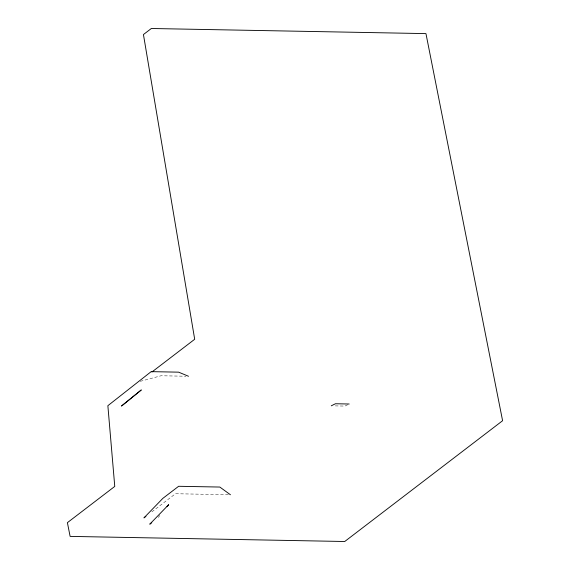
<?xml version="1.0" encoding="UTF-8"?>
<svg xmlns="http://www.w3.org/2000/svg" width="570" height="570" viewBox="0 0 570 570"><rect width="100%" height="100%" fill="white"/><g stroke="black" fill="none" stroke-linecap="round" stroke-linejoin="round"><path stroke-width="0.43" stroke-dasharray="2.85 2.14" d="M158.225 517.475L159.878 515.451M151.841 511.853L175.517 493.734L229.582 494.739M347.786 404.693L345 406.075L333.842 405.868M140.27 381.323L161.061 375.765L185.948 376.228"/><path stroke-width="0.85" d="M167.038 506.687L168.684 504.664L149.782 524.186L151.755 522.676M151.941 371.982L194.691 339.271L143.44 34.542L151.335 28.5L425.954 33.609L502.598 420.717L344.736 541.5L70.117 536.391L67.403 522.654L114.762 486.417L107.865 405.705L151.157 371.647L178.624 372.16L188.528 376.271M145.92 516.377L143.946 517.888L162.849 498.365L178.638 486.288L219.828 487.051L230.444 494.753M331.27 405.819L335.452 403.752L349.182 404.009M141.21 390.022L121.595 405.961L141.21 390.022"/></g></svg>
